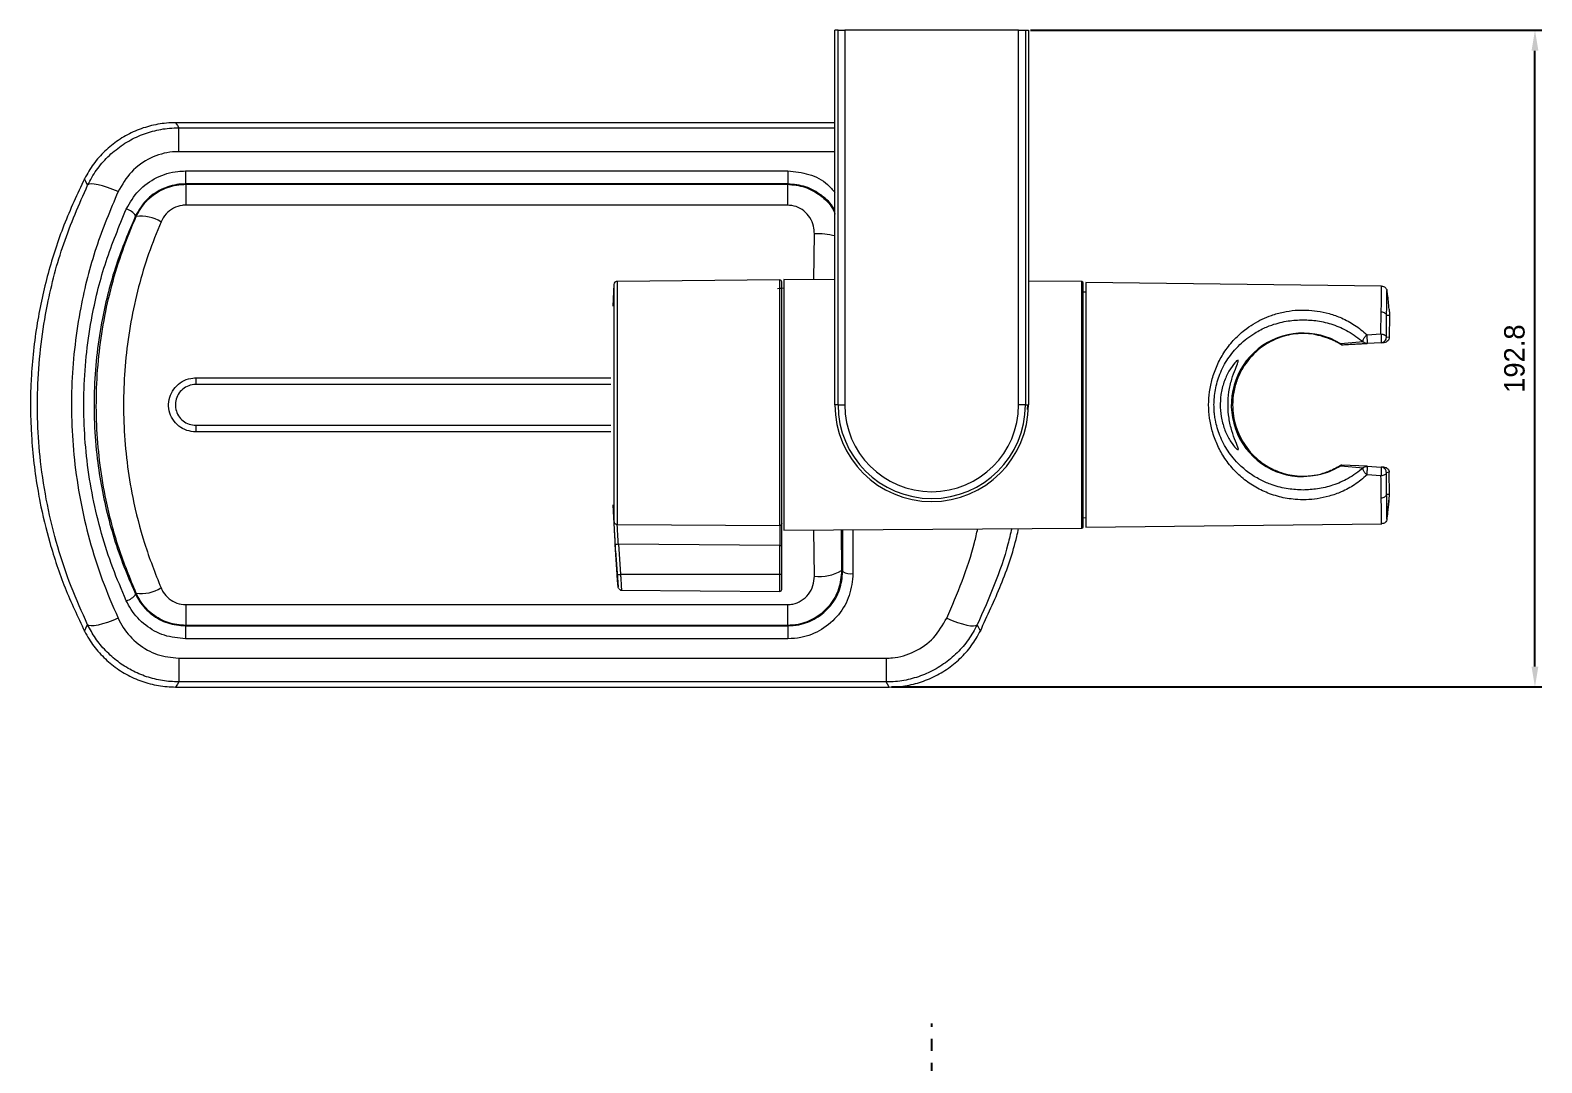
# Model space of a CAD drawing. Extents: x -3678 to -3207, y -2945 to -2057.
# Drawn here: x -3675.2 to -3453.3, y -2208.2 to -2056.6 of the extents above; entities that cross this region are included whole.
import ezdxf

# ---------------------------------------------------------------- set-up
doc = ezdxf.new("R2010")
doc.units = 0
doc.header["$LTSCALE"] = 7
doc.linetypes.add('CENTER', pattern=[2, 1.25, -0.25, 0.25, -0.25])
doc.layers.get('0').update_dxf_attribs({"color": 2, "linetype": 'CONTINUOUS'})
doc.layers.get('Defpoints').update_dxf_attribs({"linetype": 'CONTINUOUS'})
doc.dimstyles.get("Standard").update_dxf_attribs({"dimtxt": 0.18, "dimasz": 0.18, "dimexe": 0.18, "dimexo": 0.0625, "dimgap": 0.09, "dimtad": 0, "dimtih": 1, "dimtoh": 1, "dimdec": 4, "dimzin": 0, "dimdsep": 46, "dimtxsty": 'Standard', "dimcen": 0.09, "dimadec": 0, "dimazin": 0, "dimtfac": 1, "dimtdec": 4, "dimtofl": 0, "dimtmove": 0, "dimatfit": 3, "dimfxl": 1, "dimtolj": 1, "dimtzin": 0, "dimarcsym": 0})

# ---------------------------------------------------------------- blocks, each defined once
blk = doc.blocks.new('*D4')
at = {"color": 2, "lineweight": -2, "transparency": 16777216}
for p, q in [((-4167.22, -3165.45), (-4092.18, -3165.45)), ((-4093.18, -3258.86), (-4093.18, -3168.45)), ((-4187.64, -3261.86), (-4092.18, -3261.86))]:
    blk.add_line(p, q, dxfattribs=at)
at = {"color": 2, "transparency": 16777216}
for points in [[(-4093.68, -3168.45), (-4092.68, -3168.45), (-4093.18, -3165.45)], [(-4093.68, -3258.86), (-4092.68, -3258.86), (-4093.18, -3261.86)]]:
    blk.add_solid(points, dxfattribs=at)
at = {"layer": 'Defpoints', "color": 0, "transparency": 16777216}
for p in [(-4167.52, -3165.45), (-4093.18, -3165.45), (-4187.94, -3261.86)]:
    blk.add_point(p, dxfattribs=at)
at = {"color": 2, "transparency": 16777216, "insert": (-4096.18, -3213.66), "char_height": 3, "attachment_point": 5, "rotation": 90}
blk.add_mtext('\\A1;192.8', dxfattribs=at)
blk = doc.blocks.new('A$C199928BC')
at = {"color": 7, "linetype": 'Continuous', "lineweight": 15}
for p, q in [((118.06, 41.42), (118.06, 96.42)), ((118.51, 96.42), (118.06, 96.42)), ((118.51, 41.42), (118.51, 96.42)), ((118.51, 96.42), (119.51, 96.42)), ((119.51, 96.42), (119.51, 41.42)), ((145.01, 96.42), (119.51, 96.42)), ((145.01, 41.42), (145.01, 96.42)), ((145.01, 96.42), (146.01, 96.42)), ((146.01, 96.42), (146.01, 41.42)), ((146.01, 96.42), (146.46, 96.42)), ((146.46, 96.42), (146.46, 41.42)), ((118.06, 82.84), (21.29, 82.84)), ((21.29, 82.84), (21.29, 82.84)), ((21.75, 78.59), (21.75, 82.1)), ((22.74, 75.76), (111.14, 75.76)), ((22.74, 75.76), (22.74, 73.85)), ((111.14, 75.76), (111.14, 73.85)), ((111.14, 73.85), (22.74, 73.85)), ((22.78, 73.8), (111.08, 73.8)), ((22.78, 73.8), (22.78, 70.74)), ((111.08, 73.8), (111.08, 70.74)), ((15.5, 69.07), (15.43, 69.21)), ((111.08, 70.74), (22.78, 70.74)), ((85.62, 59.07), (85.46, 55.9)), ((109.96, 59.76), (86.11, 59.55)), ((118.06, 59.78), (110.56, 59.83)), ((110.56, 59.83), (110.56, 23.01)), ((154.28, 59.51), (146.46, 59.57)), ((154.88, 57.96), (154.48, 57.98)), ((198.3, 58.87), (154.88, 59.37)), ((154.88, 59.37), (154.88, 23.47)), ((198.3, 58.87), (198.3, 58.87)), ((198.2, 51.83), (198.25, 55.08)), ((198.99, 51.37), (199.03, 54.52)), ((199.45, 54.52), (199.03, 54.52)), ((199.45, 54.52), (199.42, 51.32)), ((196.15, 51.71), (198.2, 51.83)), ((199.42, 51.32), (198.99, 51.37)), ((195.59, 50.66), (192.32, 50.38)), ((192.39, 50.24), (192.44, 50.25)), ((198.23, 50.55), (196.19, 50.44)), ((198.23, 50.55), (198.66, 50.57)), ((24.26, 45.39), (24.26, 44.42)), ((85.15, 44.42), (24.26, 44.42)), ((118.51, 41.42), (118.06, 41.42)), ((118.51, 41.42), (119.51, 41.42)), ((146.01, 41.42), (145.01, 41.42)), ((146.01, 41.42), (146.46, 41.42)), ((146.34, 41.42), (146.27, 40.72)), ((24.26, 38.42), (24.26, 37.45)), ((24.26, 38.42), (85.15, 38.42)), ((192.32, 32.45), (195.59, 32.17)), ((192.44, 32.59), (192.39, 32.59)), ((196.19, 32.4), (192.44, 32.59)), ((198.2, 31.01), (196.15, 31.13)), ((196.19, 32.4), (198.23, 32.29)), ((198.66, 32.27), (198.23, 32.29)), ((199.42, 31.52), (198.99, 31.46)), ((199.03, 28.32), (198.99, 31.46)), ((199.45, 28.33), (199.42, 31.52)), ((199.03, 28.32), (199.45, 28.33)), ((199.08, 24.64), (199.45, 28.11)), ((199.45, 28.23), (199.45, 28.33)), ((199.45, 28.11), (199.45, 28.23)), ((154.48, 24.86), (154.88, 24.88)), ((199.08, 24.78), (199.08, 24.64)), ((86.11, 23.87), (109.96, 23.7)), ((110.56, 23.01), (154.28, 23.33)), ((154.88, 23.47), (198.34, 23.97)), ((198.3, 23.97), (198.3, 23.97)), ((86.09, 16.51), (85.79, 20.92)), ((85.84, 19.98), (86.23, 14.7)), ((109.96, 20.79), (86.28, 20.95)), ((86.28, 20.95), (86.59, 16.55)), ((109.96, 16.55), (109.96, 20.79)), ((110.26, 16.55), (110.26, 20.79)), ((86.59, 16.55), (109.96, 16.55)), ((119.04, 17.12), (119.21, 16.96)), ((15.43, 13.63), (15.5, 13.77)), ((86.59, 14.24), (109.96, 14.04)), ((22.78, 12.1), (22.78, 9.04)), ((22.78, 12.1), (111.08, 12.1)), ((111.08, 12.1), (111.08, 9.04)), ((22.74, 8.99), (22.74, 7.07)), ((22.74, 8.99), (111.14, 8.99)), ((111.08, 9.04), (22.78, 9.04)), ((111.14, 8.99), (111.14, 7.07)), ((111.14, 7.07), (22.74, 7.07)), ((21.75, 4.25), (125.58, 4.25)), ((21.75, 4.25), (21.75, 0.74)), ((125.58, 4.25), (125.58, 0.74)), ((21.29, 0), (126.04, 0)), ((21.29, 0), (21.29, 0)), ((125.58, 0.74), (21.75, 0.74)), ((126.04, 0), (126.04, 0)), ((21.29, 0), (126.04, 0))]:
    blk.add_line(p, q, dxfattribs=at)
at = {"color": 8, "linetype": 'Continuous', "lineweight": 15}
for p, q in [((118.06, 82.84), (21.29, 82.84)), ((21.75, 82.1), (118.06, 82.1)), ((118.06, 78.59), (21.75, 78.59)), ((114.97, 59.8), (115.05, 66.55)), ((109.96, 23.7), (109.96, 59.76)), ((154.28, 23.33), (154.28, 59.51)), ((199.08, 58.2), (199.08, 58.17)), ((24.26, 45.39), (85.16, 45.39)), ((85.16, 37.45), (24.26, 37.45)), ((115.05, 16.29), (114.97, 23.04)), ((118.97, 23.07), (119.04, 17.12)), ((119.21, 16.96), (119.21, 23.07)), ((120.71, 23.08), (120.71, 16.67))]:
    blk.add_line(p, q, dxfattribs=at)
at = {"color": 7, "linetype": 'Continuous', "lineweight": 15, "flags": 128}
for points in [[(21.29, 82.84), (21.55, 82.41), (21.75, 82.1)], [(8.38, 73.68), (8.07, 74.32), (7.93, 74.62)], [(12.85, 72.72), (12.06, 73.06), (11.29, 73.35), (10.57, 73.58), (9.92, 73.74), (9.36, 73.84), (8.9, 73.86), (8.57, 73.81), (8.38, 73.68)], [(22.74, 73.85), (22.77, 73.81), (22.78, 73.8)], [(111.08, 73.8), (111.1, 73.82), (111.14, 73.85)], [(85.47, 26.75), (85.51, 25.78), (85.81, 20.52)], [(7.93, 8.21), (8.33, 9.07), (8.38, 9.15)], [(12.85, 10.12), (12.06, 9.78), (11.29, 9.49), (10.57, 9.26), (9.92, 9.09), (9.36, 9), (8.9, 8.98), (8.57, 9.03), (8.38, 9.15)], [(22.78, 9.04), (22.77, 9.03), (22.74, 8.99)], [(111.14, 8.99), (111.1, 9.02), (111.08, 9.04)], [(134.48, 10.12), (135.27, 9.78), (136.04, 9.49), (136.76, 9.26), (137.41, 9.09), (137.97, 9), (138.42, 8.98), (138.75, 9.03), (138.95, 9.15)], [(138.95, 9.15), (139.25, 8.52), (139.4, 8.21)], [(21.75, 0.74), (21.55, 0.43), (21.29, 0)], [(126.04, 0), (125.77, 0.43), (125.58, 0.74)]]:
    blk.add_lwpolyline(points, dxfattribs=at)
at = {"color": 8, "linetype": 'Continuous', "lineweight": 15, "flags": 128}
blk.add_lwpolyline([(86.11, 59.55), (86.11, 59.5), (86.11, 59.15), (86.11, 58.44), (86.11, 57.39), (86.11, 56.03), (86.11, 54.38), (86.11, 52.47), (86.11, 50.34), (86.11, 48.04), (86.11, 45.6), (86.11, 43.08), (86.11, 40.53), (86.11, 38), (86.11, 35.53), (86.11, 33.18), (86.11, 31), (86.11, 29.02), (86.11, 27.28), (86.11, 25.83), (86.11, 24.68), (86.11, 23.87)], dxfattribs=at)
at = {"color": 7, "linetype": 'Continuous', "lineweight": 15}
for centre, radius, start, end in [((13.43, 67.82), 2.43, 34.6798, 74.8962), ((16.23, 63.59), 5.53, 58.1658, 97.5173), ((86.12, 59.05), 0.503, 90.4999, 176.9068), ((109.96, 59.46), 0.302, 0, 90.5), ((154.28, 59.31), 0.201, 0, 89.5805), ((186.77, 41.42), 10.54, 58.2543, 270), ((132.26, 41.42), 14.2, 180, 0), ((132.26, 41.42), 13.75, 180, 0), ((132.26, 41.42), 12.75, 180, 0), ((154.28, 23.53), 0.201, 270.4195, 0), ((115.88, 22.3), 6.07, 262.0989, 301.4089), ((120.37, 18.94), 2.3, 239.7661, 278.5896), ((13.43, 15.01), 2.43, 285.0977, 325.3147), ((16.23, 19.25), 5.53, 262.4754, 301.8278), ((109.96, 14.34), 0.302, 269.4815, 0)]:
    blk.add_arc(centre, radius, start, end, dxfattribs=at)
at = {"color": 8, "linetype": 'Continuous', "lineweight": 15}
blk.add_arc((115.08, 52.37), 14.18, 77.8615, 90.1435, dxfattribs=at)
at = {"color": 7, "linetype": 'Continuous', "lineweight": 15}
blk.add_ellipse((111.98, 41.42), major_axis=(21.38, 0), ratio=0.802457, start_param=1.636909, end_param=1.680593, dxfattribs=at)
for points, knots in [([(21.29, 82.84), (20.84, 82.83), (19.55, 82.79), (17.44, 82.4), (15.05, 81.56), (12.84, 80.31), (10.87, 78.72), (9.18, 76.82), (8.34, 75.36), (7.93, 74.62)], [0, 0, 0, 0, 0.081904, 0.234866, 0.387827, 0.540875, 0.693922, 0.846961, 1, 1, 1, 1]), ([(8.38, 73.68), (8.79, 74.43), (9.6, 75.92), (11.29, 77.87), (13.28, 79.52), (15.51, 80.8), (17.9, 81.65), (20, 82.05), (21.29, 82.09), (21.75, 82.1)], [0, 0, 0, 0, 0.153812, 0.30761, 0.462965, 0.618299, 0.768461, 0.918613, 1, 1, 1, 1]), ([(21.75, 78.59), (21.45, 78.58), (20.03, 78.54), (17.49, 77.79), (14.61, 75.75), (13.44, 73.73), (12.85, 72.72)], [0, 0, 0, 0, 0.079894, 0.374809, 0.685511, 1, 1, 1, 1]), ([(14.06, 70.17), (14.61, 71.11), (15.7, 73), (18.42, 74.92), (20.91, 75.7), (22.36, 75.75), (22.74, 75.76)], [0, 0, 0, 0, 0.301502, 0.60195, 0.896903, 1, 1, 1, 1]), ([(7.93, 74.62), (6.87, 72.37), (4.76, 67.87), (2.47, 60.75), (0.8, 53.2), (-0.06, 45.22), (-0.02, 36.93), (0.68, 30.93), (1.66, 25.69), (2.82, 20.92), (4.94, 14.53), (6.93, 10.32), (7.93, 8.21)], [0, 0, 0, 0, 0.108161, 0.216601, 0.32476, 0.44474, 0.565105, 0.685086, 0.707499, 0.797226, 0.898613, 1, 1, 1, 1]), ([(8.38, 9.15), (7.54, 11.01), (5.86, 14.71), (3.9, 20.62), (2.38, 26.76), (1.43, 32.87), (0.99, 38.8), (1.01, 44.56), (1.48, 50.36), (2.6, 57.28), (4.66, 65.21), (7.13, 70.84), (8.38, 73.68)], [0, 0, 0, 0, 0.092551, 0.185094, 0.2808, 0.376501, 0.461168, 0.545833, 0.633181, 0.720532, 0.858975, 1, 1, 1, 1]), ([(22.74, 73.85), (22.42, 73.84), (21.2, 73.8), (19.1, 73.15), (16.81, 71.56), (15.89, 69.99), (15.43, 69.21)], [0, 0, 0, 0, 0.103132, 0.398305, 0.698905, 1, 1, 1, 1]), ([(15.5, 69.07), (15.95, 69.86), (16.86, 71.45), (19.11, 73.06), (21.19, 73.73), (22.43, 73.78), (22.78, 73.8)], [0, 0, 0, 0, 0.295773, 0.594136, 0.886897, 1, 1, 1, 1]), ([(12.85, 72.72), (11.71, 70.01), (9.41, 64.54), (7.5, 56.9), (6.46, 50.26), (6.01, 44.7), (5.97, 39.05), (6.38, 33.25), (7.24, 27.41), (8.61, 21.52), (10.43, 15.71), (12.05, 11.98), (12.85, 10.12)], [0, 0, 0, 0, 0.138435, 0.2793, 0.364083, 0.448862, 0.536236, 0.623611, 0.71613, 0.808655, 0.904324, 1, 1, 1, 1]), ([(14.06, 12.67), (13.37, 14.27), (11.99, 17.48), (10.36, 22.55), (9.09, 27.81), (8.24, 33.15), (7.81, 38.48), (7.79, 43.81), (8.18, 49.19), (9.14, 55.47), (10.91, 62.6), (13.01, 67.63), (14.06, 70.17)], [0, 0, 0, 0, 0.089382, 0.178758, 0.270745, 0.362727, 0.450928, 0.539128, 0.630119, 0.721114, 0.859369, 1, 1, 1, 1]), ([(15.43, 69.21), (14.41, 66.8), (12.36, 61.94), (10.64, 55.1), (9.69, 49.09), (9.3, 43.95), (9.3, 38.74), (9.81, 32.35), (11.22, 24.88), (13.36, 18.29), (14.98, 14.64), (15.43, 13.63)], [0, 0, 0, 0, 0.138373, 0.279108, 0.367213, 0.455316, 0.54628, 0.637244, 0.787854, 0.941756, 1, 1, 1, 1]), ([(15.5, 13.77), (14.61, 15.96), (12.8, 20.38), (11.16, 26.74), (10.16, 32.57), (9.68, 37.85), (9.61, 43.21), (9.96, 48.57), (10.72, 53.83), (11.89, 59.01), (13.44, 64.13), (14.82, 67.42), (15.5, 69.07)], [0, 0, 0, 0, 0.1260248, 0.2536597, 0.3452247, 0.4367873, 0.5311586, 0.6255307, 0.7177861, 0.8100448, 0.9050199, 1, 1, 1, 1]), ([(22.78, 70.74), (22.6, 70.73), (21.98, 70.71), (20.93, 70.35), (19.81, 69.51), (19.37, 68.7), (19.15, 68.29)], [0, 0, 0, 0, 0.111022, 0.399622, 0.69834, 1, 1, 1, 1]), ([(115.05, 66.55), (115.02, 66.92), (114.97, 67.74), (114.45, 68.93), (113.56, 69.93), (112.39, 70.61), (111.52, 70.7), (111.08, 70.74)], [0, 0, 0, 0, 0.174342, 0.389776, 0.596637, 0.798975, 1, 1, 1, 1]), ([(19.15, 68.29), (18.52, 66.73), (17.26, 63.61), (15.8, 58.7), (14.67, 53.62), (13.95, 48.46), (13.61, 43.31), (13.66, 38.16), (14.1, 32.98), (15.04, 27.24), (16.6, 21.01), (18.29, 16.71), (19.15, 14.55)], [0, 0, 0, 0, 0.092293, 0.184582, 0.279467, 0.374349, 0.466016, 0.557682, 0.652095, 0.746512, 0.872457, 1, 1, 1, 1]), ([(110.26, 24), (110.26, 24.31), (110.26, 24.95), (110.26, 26.58), (110.26, 28.71), (110.26, 31.34), (110.26, 34.31), (110.26, 37.48), (110.26, 40.66), (110.26, 43.78), (110.26, 46.83), (110.26, 49.81), (110.26, 52.6), (110.26, 55.06), (110.26, 57.04), (110.26, 58.45), (110.26, 59.3), (110.26, 59.41), (110.26, 59.46)], [0, 0, 0, 0, 0.0589385, 0.1208272, 0.1848516, 0.25, 0.3151483, 0.3791728, 0.4410615, 0.5, 0.5589385, 0.6208271, 0.6848516, 0.75, 0.8151484, 0.8791728, 0.9410615, 1, 1, 1, 1]), ([(154.48, 23.53), (154.48, 23.6), (154.48, 23.74), (154.48, 24.77), (154.48, 26.44), (154.48, 28.79), (154.48, 31.65), (154.48, 34.86), (154.48, 38.19), (154.48, 41.52), (154.48, 44.85), (154.48, 48.16), (154.48, 51.35), (154.48, 54.19), (154.48, 56.5), (154.48, 58.14), (154.48, 59.13), (154.48, 59.25), (154.48, 59.31)], [0, 0, 0, 0, 0.0582879, 0.1200419, 0.1843439, 0.25, 0.3156561, 0.3799581, 0.4417121, 0.5, 0.5582879, 0.6200419, 0.6843439, 0.75, 0.8156561, 0.8799581, 0.9417121, 1, 1, 1, 1]), ([(198.25, 55.08), (198.25, 55.65), (198.26, 56.79), (198.28, 57.96), (198.3, 58.73), (198.3, 58.83), (198.3, 58.87)], [0, 0, 0, 0, 0.2500404, 0.5000811, 0.7491858, 1, 1, 1, 1]), ([(198.3, 58.87), (198.39, 58.86), (198.58, 58.84), (198.81, 58.68), (199, 58.47), (199.05, 58.29), (199.08, 58.2)], [0, 0, 0, 0, 0.249542, 0.499997, 0.750501, 1, 1, 1, 1]), ([(199.03, 54.52), (199.03, 54.9), (199.04, 55.64), (199.05, 56.57), (199.06, 57.41), (199.08, 58.08), (199.08, 58.16), (199.08, 58.2)], [0, 0, 0, 0, 0.166842, 0.327993, 0.503132, 0.748733, 1, 1, 1, 1]), ([(199.38, 55.48), (199.36, 55.86), (199.31, 56.56), (199.19, 57.49), (199.11, 58), (199.08, 58.19)], [0, 0, 0, 0, 0.41821, 0.779512, 1, 1, 1, 1]), ([(199.4, 55.48), (199.4, 55.46), (199.41, 55.35), (199.42, 55.18), (199.43, 54.97), (199.44, 54.81), (199.45, 54.73), (199.45, 54.66), (199.45, 54.61), (199.45, 54.57), (199.45, 54.54), (199.45, 54.53), (199.45, 54.52), (199.45, 54.52), (199.45, 54.52)], [0, 0, 0, 0, 0.062802, 0.315024, 0.526019, 0.629294, 0.734327, 0.773669, 0.854232, 0.923158, 0.960504, 0.988929, 0.996503, 1, 1, 1, 1]), ([(196.15, 31.13), (195.56, 30.63), (194.41, 29.66), (192.52, 28.67), (190.67, 28), (188.92, 27.62), (187.22, 27.47), (185.73, 27.51), (184.42, 27.67), (183.26, 27.92), (181.78, 28.37), (180.02, 29.15), (178.15, 30.38), (176.49, 31.93), (175.14, 33.69), (174.11, 35.59), (173.2, 38.1), (172.81, 40.77), (173, 43.36), (173.41, 45.32), (174.11, 47.26), (175.15, 49.16), (176.49, 50.92), (177.98, 52.29), (179.42, 53.3), (180.74, 54.02), (182.2, 54.62), (183.81, 55.07), (185.54, 55.33), (187.22, 55.37), (188.92, 55.21), (190.68, 54.84), (192.53, 54.17), (194.41, 53.17), (195.56, 52.21), (196.15, 51.71)], [0, 0, 0, 0, 0.038073, 0.073366, 0.102724, 0.130059, 0.154057, 0.177883, 0.195031, 0.212992, 0.232013, 0.267353, 0.304775, 0.341931, 0.378752, 0.411279, 0.443026, 0.499963, 0.528081, 0.557066, 0.588842, 0.621549, 0.658192, 0.69521, 0.720595, 0.744825, 0.768143, 0.796212, 0.822179, 0.84601, 0.870011, 0.897342, 0.926709, 0.961991, 1, 1, 1, 1]), ([(186.77, 28.92), (186.04, 28.95), (184.88, 29.01), (183.38, 29.32), (182.03, 29.72), (180.55, 30.35), (178.97, 31.29), (177.6, 32.41), (176.53, 33.55), (175.49, 34.96), (174.52, 36.79), (173.97, 38.65), (173.77, 39.94), (173.71, 40.69), (173.68, 41.55), (173.73, 42.54), (173.94, 44.07), (174.52, 46.05), (175.48, 47.87), (176.52, 49.26), (177.45, 50.27), (178.51, 51.19), (179.56, 51.9), (180.53, 52.45), (181.38, 52.84), (182.32, 53.2), (183.37, 53.52), (184.88, 53.83), (186.04, 53.88), (186.77, 53.92)], [0, 0, 0, 0, 0.051594, 0.080553, 0.111944, 0.156115, 0.20453, 0.256168, 0.294805, 0.326937, 0.390852, 0.44755, 0.465498, 0.48301, 0.500081, 0.525852, 0.552537, 0.609053, 0.67245, 0.704606, 0.742832, 0.779194, 0.815491, 0.84256, 0.866567, 0.887554, 0.919345, 0.94852, 1, 1, 1, 1]), ([(186.77, 53.92), (187.48, 53.88), (188.99, 53.81), (191.25, 53.23), (193.54, 52.25), (194.88, 51.21), (195.59, 50.66)], [0, 0, 0, 0, 0.207211, 0.441466, 0.705178, 1, 1, 1, 1]), ([(198.25, 55.08), (198.34, 55.07), (198.53, 55.04), (198.78, 54.91), (198.96, 54.74), (199.01, 54.59), (199.03, 54.52)], [0, 0, 0, 0, 0.249451, 0.500001, 0.75053, 1, 1, 1, 1]), ([(191.06, 50.95), (190.16, 51.28), (188.34, 51.95), (185.35, 51.92), (182.55, 51.12), (179.94, 49.5), (178.12, 47.37), (177.05, 45.16), (176.54, 43.33), (176.33, 40.98), (176.76, 38.21), (178.18, 35.31), (180.06, 33.32), (182.02, 32.06), (184.04, 31.23), (186.6, 30.82), (189.14, 31.12), (190.54, 31.68), (191.06, 31.89)], [0, 0, 0, 0, 0.0694097, 0.1391016, 0.2045602, 0.2775954, 0.3649442, 0.4093933, 0.4555197, 0.5000266, 0.5754815, 0.6507176, 0.7320139, 0.7768959, 0.8232455, 0.8909183, 0.9587176, 1, 1, 1, 1]), ([(195.59, 50.66), (195.58, 50.7), (195.55, 50.76), (195.56, 50.89), (195.61, 51.05), (195.68, 51.18), (195.72, 51.24)], [0, 0, 0, 0, 0.271082, 0.469184, 0.731676, 1, 1, 1, 1]), ([(195.72, 51.24), (195.75, 51.29), (195.81, 51.38), (195.96, 51.55), (196.08, 51.65), (196.15, 51.71)], [0, 0, 0, 0, 0.27114, 0.531199, 1, 1, 1, 1]), ([(196.19, 50.44), (196.19, 50.45), (196.2, 50.46), (196.2, 50.54), (196.2, 50.66), (196.2, 50.81), (196.2, 50.99), (196.19, 51.14), (196.19, 51.24)], [0, 0, 0, 0, 0.167542, 0.306893, 0.500205, 0.653016, 0.760583, 1, 1, 1, 1]), ([(198.2, 51.83), (198.21, 51.75), (198.22, 51.61), (198.23, 51.43), (198.23, 51.35)], [0, 0, 0, 0, 0.500418, 1, 1, 1, 1]), ([(198.2, 51.83), (198.29, 51.82), (198.43, 51.81), (198.61, 51.75), (198.78, 51.68), (198.94, 51.55), (198.97, 51.43), (198.99, 51.37)], [0, 0, 0, 0, 0.228645, 0.357336, 0.500669, 0.759231, 1, 1, 1, 1]), ([(198.23, 50.55), (198.34, 50.57), (198.54, 50.6), (198.79, 50.79), (198.97, 51.06), (198.98, 51.27), (198.99, 51.37)], [0, 0, 0, 0, 0.25, 0.5, 0.75, 1, 1, 1, 1]), ([(198.23, 51.35), (198.24, 51.24), (198.25, 51.03), (198.25, 50.77), (198.25, 50.59), (198.24, 50.56), (198.23, 50.55)], [0, 0, 0, 0, 0.250254, 0.500187, 0.75012, 1, 1, 1, 1]), ([(199.42, 51.32), (199.41, 51.23), (199.37, 51.04), (199.2, 50.79), (198.95, 50.62), (198.76, 50.59), (198.66, 50.57)], [0, 0, 0, 0, 0.241524, 0.499983, 0.758451, 1, 1, 1, 1]), ([(192.39, 50.24), (192.38, 50.25), (192.35, 50.27), (192.22, 50.34), (191.97, 50.49), (191.56, 50.71), (191.24, 50.86), (191.06, 50.95)], [0, 0, 0, 0, 0.082623, 0.1917, 0.365805, 0.650007, 1, 1, 1, 1]), ([(192.32, 50.38), (192.32, 50.38), (192.34, 50.37), (192.36, 50.36), (192.39, 50.34), (192.42, 50.31), (192.45, 50.26), (192.42, 50.25), (192.39, 50.24)], [0, 0, 0, 0, 0.007743, 0.0164, 0.039141, 0.114282, 0.27378, 1, 1, 1, 1]), ([(192.44, 50.25), (192.71, 50.26), (193.28, 50.29), (194.05, 50.33), (194.8, 50.37), (195.5, 50.41), (195.96, 50.43), (196.19, 50.44)], [0, 0, 0, 0, 0.1895872, 0.3930431, 0.5957335, 0.7950892, 1, 1, 1, 1]), ([(196.19, 50.44), (196.13, 50.44), (196.02, 50.44), (195.86, 50.49), (195.72, 50.56), (195.63, 50.63), (195.59, 50.66)], [0, 0, 0, 0, 0.275232, 0.49982, 0.762366, 1, 1, 1, 1]), ([(176.72, 36.44), (176.53, 36.95), (176.18, 37.95), (175.79, 39.88), (175.71, 41.9), (175.94, 43.89), (176.42, 45.67), (176.96, 47.02), (177.32, 47.85), (177.25, 47.95), (177.22, 47.99)], [0, 0, 0, 0, 0.134532, 0.261987, 0.382664, 0.505454, 0.63688, 0.77012, 0.892144, 1, 1, 1, 1]), ([(177.22, 47.99), (177.09, 47.92), (176.79, 47.76), (176.19, 46.85), (175.87, 46.36)], [0, 0, 0, 0, 0.463244, 1, 1, 1, 1]), ([(24.26, 37.45), (23.81, 37.49), (22.92, 37.58), (21.72, 38.26), (20.81, 39.27), (20.29, 40.53), (20.21, 41.89), (20.6, 43.19), (21.4, 44.29), (22.52, 45.07), (23.53, 45.36), (24.12, 45.38), (24.26, 45.39)], [0, 0, 0, 0, 0.107739, 0.2153, 0.32262, 0.429706, 0.536634, 0.643589, 0.750787, 0.858315, 0.966063, 1, 1, 1, 1]), ([(24.26, 44.42), (24.16, 44.42), (23.72, 44.4), (22.95, 44.18), (22.11, 43.59), (21.51, 42.76), (21.23, 41.77), (21.28, 40.75), (21.67, 39.8), (22.35, 39.04), (23.25, 38.52), (23.93, 38.45), (24.26, 38.42)], [0, 0, 0, 0, 0.033801, 0.141182, 0.248568, 0.355907, 0.46322, 0.570569, 0.677959, 0.785332, 0.892668, 1, 1, 1, 1]), ([(175.87, 46.36), (175.62, 45.85), (175.13, 44.88), (174.67, 43), (174.56, 41.07), (174.8, 39.15), (175.38, 37.36), (176.15, 35.94), (176.89, 35.02), (177.12, 34.9), (177.22, 34.84)], [0, 0, 0, 0, 0.135139, 0.257553, 0.370969, 0.486891, 0.613456, 0.75161, 0.884394, 1, 1, 1, 1]), ([(177.22, 34.84), (177.25, 34.86), (177.31, 34.9), (177.19, 35.3), (176.91, 35.98), (176.72, 36.44)], [0, 0, 0, 0, 0.236771, 0.474151, 1, 1, 1, 1]), ([(195.59, 32.17), (194.88, 31.62), (193.53, 30.58), (191.24, 29.6), (188.98, 29.02), (187.48, 28.96), (186.77, 28.92)], [0, 0, 0, 0, 0.295626, 0.559596, 0.793327, 1, 1, 1, 1]), ([(192.39, 32.59), (192.38, 32.59), (192.35, 32.57), (192.22, 32.49), (191.97, 32.35), (191.56, 32.13), (191.24, 31.98), (191.06, 31.89)], [0, 0, 0, 0, 0.08263, 0.191712, 0.365824, 0.650041, 1, 1, 1, 1]), ([(192.39, 32.59), (192.41, 32.58), (192.44, 32.57), (192.43, 32.53), (192.36, 32.48), (192.34, 32.47), (192.33, 32.46), (192.32, 32.46), (192.32, 32.45)], [0, 0, 0, 0, 0.725281, 0.950041, 0.978009, 0.989766, 0.994961, 1, 1, 1, 1]), ([(195.72, 31.6), (195.68, 31.66), (195.61, 31.79), (195.56, 31.95), (195.55, 32.08), (195.58, 32.14), (195.59, 32.17)], [0, 0, 0, 0, 0.2682523, 0.5306593, 0.7303574, 1, 1, 1, 1]), ([(195.59, 32.17), (195.67, 32.23), (195.78, 32.32), (195.99, 32.39), (196.12, 32.39), (196.19, 32.4)], [0, 0, 0, 0, 0.419635, 0.689946, 1, 1, 1, 1]), ([(196.15, 31.13), (196.08, 31.19), (195.96, 31.29), (195.81, 31.46), (195.75, 31.55), (195.72, 31.6)], [0, 0, 0, 0, 0.468765, 0.728835, 1, 1, 1, 1]), ([(196.19, 31.6), (196.19, 31.7), (196.2, 31.84), (196.2, 32.03), (196.2, 32.18), (196.2, 32.3), (196.2, 32.38), (196.19, 32.39), (196.19, 32.4)], [0, 0, 0, 0, 0.239416, 0.346949, 0.499795, 0.693137, 0.832481, 1, 1, 1, 1]), ([(198.23, 32.29), (198.24, 32.28), (198.25, 32.27), (198.25, 32.17), (198.25, 32.03), (198.25, 31.85), (198.24, 31.64), (198.23, 31.43), (198.22, 31.21), (198.21, 31.09), (198.2, 31.01)], [0, 0, 0, 0, 0.148254, 0.249954, 0.377382, 0.499989, 0.622596, 0.750025, 0.855084, 1, 1, 1, 1]), ([(198.99, 31.46), (198.97, 31.41), (198.94, 31.29), (198.75, 31.14), (198.5, 31.04), (198.3, 31.02), (198.2, 31.01)], [0, 0, 0, 0, 0.241094, 0.499999, 0.758534, 1, 1, 1, 1]), ([(198.99, 31.46), (198.98, 31.56), (198.97, 31.72), (198.88, 31.91), (198.78, 32.04), (198.66, 32.14), (198.48, 32.25), (198.33, 32.27), (198.23, 32.29)], [0, 0, 0, 0, 0.239728, 0.377621, 0.499998, 0.63365, 0.760224, 1, 1, 1, 1]), ([(198.66, 32.27), (198.76, 32.25), (198.95, 32.22), (199.2, 32.05), (199.37, 31.8), (199.41, 31.61), (199.42, 31.52)], [0, 0, 0, 0, 0.241551, 0.500021, 0.758479, 1, 1, 1, 1]), ([(198.25, 27.76), (198.24, 28.2), (198.22, 29.18), (198.21, 30.36), (198.2, 31.01)], [0, 0, 0, 0, 0.447943, 1, 1, 1, 1]), ([(198.25, 27.76), (198.34, 27.77), (198.53, 27.79), (198.71, 27.88), (198.85, 27.99), (198.97, 28.11), (199.01, 28.25), (199.03, 28.32)], [0, 0, 0, 0, 0.2419053, 0.5005607, 0.5318433, 0.7570601, 1, 1, 1, 1]), ([(198.3, 23.97), (198.3, 23.99), (198.3, 24.04), (198.28, 24.58), (198.27, 25.69), (198.25, 27.04), (198.25, 27.76)], [0, 0, 0, 0, 0.1766561, 0.4022497, 0.6767216, 1, 1, 1, 1]), ([(199.08, 24.64), (199.08, 24.66), (199.08, 24.69), (199.07, 25.02), (199.06, 25.54), (199.05, 26.24), (199.04, 27.16), (199.04, 27.92), (199.03, 28.32)], [0, 0, 0, 0, 0.170516, 0.335258, 0.496228, 0.663082, 0.82426, 1, 1, 1, 1]), ([(199.09, 24.78), (199.15, 25.17), (199.3, 26.04), (199.38, 27.11), (199.42, 27.7)], [0, 0, 0, 0, 0.4547767, 1, 1, 1, 1]), ([(199.08, 24.64), (199.06, 24.55), (199.01, 24.37), (198.82, 24.15), (198.58, 24), (198.39, 23.98), (198.3, 23.97)], [0, 0, 0, 0, 0.242202, 0.499986, 0.757779, 1, 1, 1, 1]), ([(85.62, 24.33), (85.63, 24.27), (85.65, 24.15), (85.76, 24), (85.92, 23.89), (86.05, 23.88), (86.11, 23.87)], [0, 0, 0, 0, 0.25, 0.5, 0.75, 1, 1, 1, 1]), ([(85.68, 22.75), (85.69, 22.52), (85.72, 21.97), (85.76, 21.31), (85.79, 20.92)], [0, 0, 0, 0, 0.404117, 1, 1, 1, 1]), ([(86.28, 20.95), (86.26, 21.31), (86.21, 21.97), (86.16, 22.84), (86.12, 23.53), (86.12, 23.76), (86.11, 23.87)], [0, 0, 0, 0, 0.267195, 0.499802, 0.753286, 1, 1, 1, 1]), ([(109.96, 23.7), (109.96, 23.59), (109.96, 23.36), (109.96, 22.66), (109.96, 21.78), (109.96, 21.12), (109.96, 20.79)], [0, 0, 0, 0, 0.249975, 0.499964, 0.749972, 1, 1, 1, 1]), ([(110.26, 20.79), (110.26, 21.14), (110.26, 21.86), (110.26, 22.84), (110.26, 23.62), (110.26, 23.88), (110.26, 24)], [0, 0, 0, 0, 0.241297, 0.500486, 0.766168, 1, 1, 1, 1]), ([(139.4, 8.21), (140.44, 10.47), (142.53, 14.98), (144.32, 20.06), (144.92, 22.88), (145, 23.26)], [0, 0, 0, 0, 0.463179, 0.92755, 1, 1, 1, 1]), ([(86.23, 14.7), (86.23, 14.73), (86.23, 14.78), (86.19, 15.2), (86.15, 15.79), (86.11, 16.26), (86.09, 16.51)], [0, 0, 0, 0, 0.252414, 0.496849, 0.744796, 1, 1, 1, 1]), ([(86.59, 16.55), (86.6, 16.36), (86.62, 16.01), (86.66, 15.44), (86.69, 14.96), (86.71, 14.61), (86.72, 14.32), (86.73, 14.27), (86.73, 14.24)], [0, 0, 0, 0, 0.155172, 0.290411, 0.500232, 0.630579, 0.757502, 1, 1, 1, 1]), ([(109.96, 14.58), (109.96, 14.7), (109.96, 14.96), (109.96, 15.44), (109.96, 15.98), (109.96, 16.36), (109.96, 16.55)], [0, 0, 0, 0, 0.25, 0.5, 0.75, 1, 1, 1, 1]), ([(110.26, 14.34), (110.26, 14.37), (110.26, 14.44), (110.26, 14.95), (110.26, 15.68), (110.26, 16.26), (110.26, 16.55)], [0, 0, 0, 0, 0.25, 0.5, 0.75, 1, 1, 1, 1]), ([(119.04, 17.12), (118.96, 16.2), (118.79, 14.35), (117.37, 11.88), (115.28, 10.06), (113.05, 9.16), (111.62, 9.07), (111.08, 9.04)], [0, 0, 0, 0, 0.219577, 0.4402998, 0.659321, 0.8725485, 1, 1, 1, 1]), ([(111.08, 12.1), (111.35, 12.12), (112.07, 12.16), (113.19, 12.64), (114.23, 13.58), (114.93, 14.86), (115.01, 15.81), (115.05, 16.29)], [0, 0, 0, 0, 0.124069, 0.332879, 0.550971, 0.774828, 1, 1, 1, 1]), ([(111.14, 8.99), (111.68, 9.02), (113.15, 9.11), (115.42, 10.02), (117.51, 11.83), (118.93, 14.23), (119.12, 16.05), (119.21, 16.96)], [0, 0, 0, 0, 0.127613, 0.343647, 0.563115, 0.781628, 1, 1, 1, 1]), ([(120.71, 16.67), (120.6, 15.58), (120.38, 13.4), (118.7, 10.5), (116.22, 8.33), (113.52, 7.22), (111.78, 7.11), (111.14, 7.07)], [0, 0, 0, 0, 0.2192801, 0.4379508, 0.6570399, 0.8725901, 1, 1, 1, 1]), ([(15.43, 13.63), (15.61, 13.27), (16.2, 12.14), (17.72, 10.56), (20.08, 9.24), (21.85, 9.07), (22.74, 8.99)], [0, 0, 0, 0, 0.134724, 0.427299, 0.713944, 1, 1, 1, 1]), ([(22.78, 9.04), (21.9, 9.12), (20.16, 9.29), (17.84, 10.59), (16.3, 12.19), (15.7, 13.37), (15.5, 13.77)], [0, 0, 0, 0, 0.284561, 0.567793, 0.852842, 1, 1, 1, 1]), ([(19.15, 14.55), (19.25, 14.34), (19.54, 13.74), (20.3, 12.91), (21.46, 12.23), (22.34, 12.14), (22.78, 12.1)], [0, 0, 0, 0, 0.150702, 0.438964, 0.720382, 1, 1, 1, 1]), ([(86.39, 14.37), (86.35, 14.42), (86.26, 14.52), (86.24, 14.64), (86.23, 14.71)], [0, 0, 0, 0, 0.518032, 1, 1, 1, 1]), ([(86.39, 14.37), (86.44, 14.33), (86.54, 14.26), (86.67, 14.24), (86.73, 14.24)], [0, 0, 0, 0, 0.517908, 1, 1, 1, 1]), ([(109.96, 14.04), (109.96, 14.06), (109.96, 14.11), (109.96, 14.42), (109.96, 14.58)], [0, 0, 0, 0, 0.5, 1, 1, 1, 1]), ([(22.74, 7.07), (21.69, 7.18), (19.58, 7.38), (16.78, 8.97), (14.98, 10.87), (14.28, 12.24), (14.06, 12.67)], [0, 0, 0, 0, 0.285896, 0.572318, 0.864993, 1, 1, 1, 1]), ([(21.75, 0.74), (20.95, 0.78), (19.34, 0.86), (17.01, 1.46), (14.81, 2.4), (12.79, 3.68), (11, 5.28), (9.48, 7.11), (8.74, 8.49), (8.38, 9.15)], [0, 0, 0, 0, 0.143541, 0.287087, 0.429786, 0.5725, 0.717475, 0.862464, 1, 1, 1, 1]), ([(12.85, 10.12), (13.09, 9.65), (13.83, 8.22), (15.67, 6.23), (18.53, 4.57), (20.68, 4.35), (21.75, 4.25)], [0, 0, 0, 0, 0.141745, 0.4356, 0.718907, 1, 1, 1, 1]), ([(125.58, 4.25), (125.88, 4.25), (127.3, 4.3), (129.84, 5.05), (132.72, 7.09), (133.89, 9.11), (134.48, 10.12)], [0, 0, 0, 0, 0.079894, 0.374809, 0.685511, 1, 1, 1, 1]), ([(138.95, 9.15), (138.54, 8.41), (137.72, 6.92), (136.04, 4.97), (134.05, 3.32), (131.82, 2.04), (129.43, 1.18), (127.32, 0.79), (126.03, 0.75), (125.58, 0.74)], [0, 0, 0, 0, 0.1538123, 0.3076104, 0.4629651, 0.618299, 0.768461, 0.9186133, 1, 1, 1, 1]), ([(7.93, 8.21), (8.14, 7.82), (8.76, 6.68), (10.06, 4.98), (11.89, 3.23), (14, 1.82), (16.31, 0.78), (18.77, 0.13), (20.45, 0.04), (21.29, 0)], [0, 0, 0, 0, 0.081907, 0.234868, 0.387829, 0.540876, 0.693923, 0.846961, 1, 1, 1, 1]), ([(126.04, 0), (126.49, 0.01), (127.78, 0.05), (129.89, 0.44), (132.28, 1.28), (134.49, 2.53), (136.45, 4.12), (138.15, 6.02), (138.98, 7.48), (139.4, 8.21)], [0, 0, 0, 0, 0.081904, 0.234866, 0.387827, 0.540875, 0.693922, 0.846961, 1, 1, 1, 1])]:
    blk.add_open_spline(points, degree=3, knots=knots, dxfattribs=at)
at = {"color": 8, "linetype": 'Continuous', "lineweight": 15}
for points, knots in [([(111.14, 75.76), (112.18, 75.65), (114.28, 75.44), (116.72, 74.2), (117.72, 73), (118.06, 72.59)], [0, 0, 0, 0, 0.397877, 0.796459, 1, 1, 1, 1]), ([(111.08, 73.8), (111.95, 73.72), (113.7, 73.55), (115.98, 72.23), (117.51, 70.8), (117.95, 69.71), (118.06, 69.43)], [0, 0, 0, 0, 0.299007, 0.596853, 0.896102, 1, 1, 1, 1]), ([(118.06, 69.85), (118.01, 69.98), (117.61, 70.93), (116.13, 72.25), (113.82, 73.6), (112.03, 73.77), (111.14, 73.85)], [0, 0, 0, 0, 0.053808, 0.374057, 0.687381, 1, 1, 1, 1]), ([(85.62, 24.33), (85.62, 24.19), (85.62, 23.92), (85.65, 23.31), (85.68, 22.86), (85.68, 22.75)], [0, 0, 0, 0, 0.431338, 0.861627, 1, 1, 1, 1]), ([(134.48, 10.12), (135.25, 11.92), (136.8, 15.52), (138.28, 19.93), (138.87, 22.55), (139.02, 23.22)], [0, 0, 0, 0, 0.425266, 0.853713, 1, 1, 1, 1]), ([(144, 23.25), (143.82, 22.5), (143.17, 19.67), (141.53, 14.92), (139.81, 11.08), (138.95, 9.15)], [0, 0, 0, 0, 0.153952, 0.575198, 1, 1, 1, 1])]:
    blk.add_open_spline(points, degree=3, knots=knots, dxfattribs=at)
at = {"color": 7, "linetype": 'Continuous', "lineweight": 15}
for points in [[(85.62, 59.07), (85.62, 59.02), (85.62, 58.91), (85.62, 58.02), (85.62, 56.63), (85.62, 54.74), (85.62, 52.42), (85.62, 49.74), (85.62, 46.79), (85.62, 43.67), (85.62, 40.47), (85.62, 37.31), (85.62, 34.27), (85.62, 31.47), (85.62, 28.99), (85.62, 26.93), (85.62, 25.29), (85.62, 24.65), (85.62, 24.33)], [(196.19, 51.24), (196.18, 51.33), (196.17, 51.49), (196.16, 51.64), (196.15, 51.71)], [(192.32, 32.45), (191.45, 32), (189.71, 31.09), (187.75, 30.95), (186.77, 30.88)], [(196.15, 31.13), (196.16, 31.2), (196.17, 31.34), (196.18, 31.51), (196.19, 31.6)], [(110.26, 24), (110.26, 23.96), (110.25, 23.88), (110.18, 23.78), (110.08, 23.72), (110, 23.71), (109.96, 23.7)], [(86.28, 20.95), (86.22, 20.95), (86.09, 20.94), (85.93, 20.93), (85.81, 20.92), (85.79, 20.92), (85.79, 20.92)], [(109.96, 20.79), (110, 20.79), (110.08, 20.79), (110.18, 20.79), (110.25, 20.79), (110.26, 20.79), (110.26, 20.79)], [(86.09, 16.51), (86.1, 16.51), (86.12, 16.51), (86.23, 16.52), (86.4, 16.53), (86.53, 16.54), (86.59, 16.55)], [(109.96, 16.55), (110, 16.55), (110.08, 16.55), (110.18, 16.55), (110.25, 16.55), (110.26, 16.55), (110.26, 16.55)]]:
    blk.add_open_spline(points, degree=3, dxfattribs=at)

msp = doc.modelspace()

# ---------------------------------------------------------------- linework, layer by layer
at = {"color": 1, "linetype": 'CENTER'}
msp.add_line((-3542.8533, -2944.94227), (-3542.8533, -2202.43133), dxfattribs=at)

# ---------------------------------------------------------------- block references
msp.add_blockref('A$C199928BC', (-3675.1171, -2153.04631))

# ---------------------------------------------------------------- dimensions: what is measured, and where the dimension line sits
dim = msp.add_linear_dim(base=(-3454.31835, -2056.62714), p1=(-3549.08123, -2153.04535), p2=(-3528.6533, -2056.62714), angle=90, dimstyle='Standard', override={"dimtxt": 3, "dimasz": 3, "dimexe": 1, "dimexo": 0.3, "dimgap": 1.5, "dimtad": 1, "dimtih": 0, "dimtoh": 0, "dimdec": 1, "dimlfac": 2, "dimzin": 8, "dimcen": 0, "dimclrd": 2, "dimclre": 2, "dimclrt": 2, "dimazin": 2, "dimtp": 0.1, "dimtm": 0, "dimtfac": 0.5, "dimtdec": 1, "dimatfit": 3, "dimfxl": 2.5, "dimarcsym": 1})
dim.commit()
dim.dimension.update_dxf_attribs({"geometry": '*D4', "text_midpoint": (-3457.31835, -2104.83625), "insert": (638.86273, 1108.81904)})

doc.saveas('drawing.dxf')
